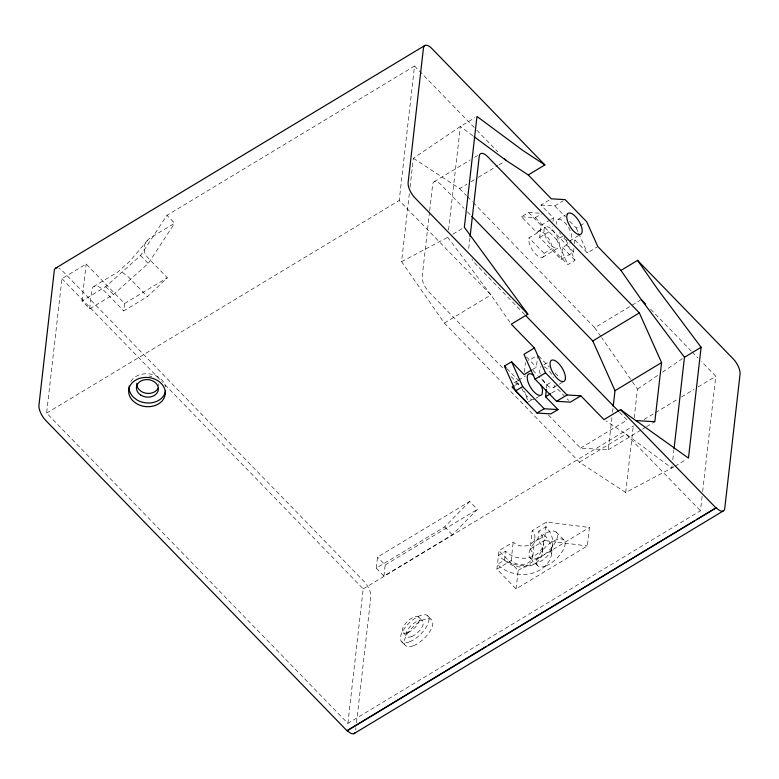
<?xml version="1.0" encoding="UTF-8"?>
<svg xmlns="http://www.w3.org/2000/svg" width="779" height="779" viewBox="0 0 779 779"><rect width="100%" height="100%" fill="white"/><g stroke="black" fill="none" stroke-linecap="round" stroke-linejoin="round"><path stroke-width="0.58" stroke-dasharray="3.9 2.92" d="M702.103 496.34L700.467 510.761L347.882 723.37L46.623 413.113L61.95 278.629L86.177 264.023L124.552 303.547L123.715 310.928L147.465 296.604L167.319 277.762L148.127 257.995A18.365 14.587 6.5 0 1 150.873 237.546L174.623 223.222L166.949 215.316L140.551 255.561L105.73 286.643L81.97 300.967L89.643 308.873L113.403 294.54L148.234 263.468L174.623 223.222M81.97 300.967L86.177 264.023M89.643 308.873L91.747 290.401A18.365 7.761 58.9 0 1 104.522 291.171L123.715 310.928M509.933 322.233L490.936 294.959L399.208 200.495L414.535 66.02L166.949 215.316M347.882 723.37L363.199 588.895L162.645 382.343M673.913 466.884L625.693 492.513L579.41 462.181L444.322 323.061L401.575 261.695L409.394 193.134M410.075 187.116L413.367 158.254L460.35 126.48L474.898 117.707M355.691 730.079L355.964 727.674M356.509 722.873L370.872 596.802A12.24 5.171 58.9 0 0 364.046 581.504L62.787 271.238A12.24 5.171 58.9 0 0 58.834 268.278M376.247 568.164L377.513 557.082L469.688 501.501L477.361 509.398L452.336 534.813L383.92 576.071L376.247 568.164L444.663 526.906L469.688 501.501M383.92 576.071L385.186 564.989L377.513 557.082M429.541 211.937L422.169 276.711A12.24 5.171 58.9 0 0 428.995 291.998L504.364 369.626M429.677 210.739L432.686 184.35A12.24 5.171 58.9 0 1 441.206 184.866L464.07 208.412M444.322 323.061L490.936 294.959L447.721 237.313L447.993 234.907M448.538 230.087L460.35 126.48L473.028 135.887M469.961 237.838L468.724 248.628A12.24 5.171 58.9 0 0 468.773 250.809M496.885 569.157L498.988 550.685L513.244 542.087A12.24 9.728 6.5 0 0 530.421 544.258A12.24 9.728 6.5 0 0 532.252 530.626L546.507 522.037L589.45 527.471L587.347 545.943L516.078 588.914L496.885 569.157L511.141 560.559A12.24 9.728 6.5 0 0 528.318 562.73A12.24 9.728 6.5 0 0 530.148 549.098L532.252 530.626M524.335 372.206L525.426 362.605M573.948 248.443L573.539 252.045L561.182 259.495L539.691 237.361L541.064 225.355L528.59 212.511L521.463 216.805L537.159 232.97L529.058 237.848L528.785 238.802A12.24 5.171 58.9 0 0 530.431 246.339L531.891 249.153A12.24 5.171 58.9 0 0 539.565 257.06L541.288 257.518A12.24 5.171 58.9 0 0 544.131 254.616L544.112 253.35L529.058 237.848M504.558 560.052A21.422 17.021 6.5 0 0 534.628 563.86A21.422 17.021 6.5 0 0 537.822 540.003L544.949 535.699A30.615 24.315 6.5 0 1 540.383 569.79A30.615 24.315 6.5 0 1 497.44 564.356L504.558 560.052L505.571 551.191A21.422 17.021 6.5 0 0 535.631 554.999A21.422 17.021 6.5 0 0 538.834 531.132L545.962 526.838A30.615 24.315 6.5 0 1 541.395 560.919A30.615 24.315 6.5 0 1 498.443 555.485L505.571 551.191M511.141 560.559L513.244 542.087M532.291 369.645L536.41 367.162L537.783 355.156L528.513 360.745M573.539 252.045L552.048 229.912L552.457 226.309M553.002 221.509L553.411 217.906L540.947 205.062L550.276 199.434M516.078 588.914L518.181 570.442L498.988 550.685M546.507 388.341L546.916 384.738L538.649 376.228M561.182 259.495L562.555 247.488L571.815 241.899M532.787 556.372L534.9 537.899M537.822 540.003L538.834 531.132M574.493 243.642L574.902 240.039L572.847 241.276M542.447 552.72L543.46 543.849M530.148 549.098L544.404 540.509L546.507 522.037M551.561 553.869L552.564 545.008M548.406 414.973L580.589 448.12L608.263 449.795L611.973 417.223M612.528 412.403L613.073 407.573M625.693 492.513L633.366 425.159M634.194 417.943L637.485 389.072L601.631 337.609M672.111 465.725L671.839 468.13L626.014 434.078L605.984 420.952M672.793 459.698L673.893 450.058M702.648 491.539L715.794 376.276L701.402 361.475M537.159 232.97L537.354 232.278A12.24 5.171 58.9 0 1 545.397 234.44A12.24 5.171 58.9 0 1 552.184 247.547L552.204 248.462L567.901 264.626L575.029 260.332L564.405 236.563M554.96 385.021L554.473 386.666A12.24 5.171 58.9 0 1 541.259 376.754M147.572 240.175L129.869 261.238L117.678 272.114L93.918 286.448M637.485 389.072L658.469 374.874M662.471 372.167L682.462 358.652M124.552 303.547L167.319 277.762M46.623 413.113L399.208 200.495M434.137 181.711L470.35 159.87M474.489 157.377L477.595 155.508M413.367 158.254L459.649 188.586L466.894 184.214M471.032 181.721L477.235 177.972M478.277 177.349L497.937 165.499M498.969 164.875L504.14 161.75M452.92 234.177L463.31 227.916M521.463 216.805L535.3 217.643L541.415 213.962M540.947 205.062L554.784 205.899L563.081 200.894M541.064 225.355L550.325 219.766M551.357 219.142L553.411 217.906M538.328 231.285L545.456 226.991M557.813 219.542L565.398 214.965M539.691 237.361L552.048 229.912M535.3 217.643L556.79 239.776L563.918 235.482M569.663 221.217L576.275 228.033L579.118 226.309M580.073 225.744L584.815 222.882M544.112 253.35L552.204 248.462M542.681 257.245L557.91 248.063A12.24 5.171 58.9 0 0 552.525 230.136A12.24 5.171 58.9 0 0 544.609 234.372A12.24 5.171 58.9 0 0 557.91 248.063M578.797 235.472L570.257 240.614A12.24 5.171 58.9 0 0 565.875 223.787A12.24 5.171 58.9 0 0 556.401 224.352M574.902 240.039L587.376 252.883L596.86 247.157M473.155 202.491L594.737 327.706L630.951 305.865M631.983 305.241L640.26 300.256M517.548 380.756L513.488 383.2A12.24 5.171 58.9 0 1 519.885 385.693M518.561 380.142L525.659 375.868M543.917 364.854L548.679 361.982M515.094 385.274L519.145 382.84M546.916 384.738L552.068 381.632M528.123 401.993L533.177 398.945M536.059 398.176L540.139 395.722M553.509 387.66L558.27 384.787M559.225 384.213L563.986 381.34M551.727 393.015L557.9 389.296L568.709 400.425M385.186 564.989L477.361 509.398M580.589 448.12L627.144 420.047L619.529 412.198M363.199 588.895L633.619 425.831M644.029 419.55L654.428 413.279M655.46 412.656L677.311 399.481M681.469 396.978L693.953 389.451M698.111 386.939L715.794 376.276M579.41 462.181L626.014 434.078L700.467 510.761M608.263 449.795L641.38 429.833M642.412 429.21L645.518 427.33M646.551 426.707L654.827 421.721M674.955 466.251L686.387 459.357M518.181 570.442L589.45 527.471M401.575 261.695L447.721 237.313M528.59 212.511L542.427 213.349M544.404 540.509L587.347 545.943M122.352 272.397L128.282 276.847L147.465 296.604M554.784 205.899L565.525 216.961M414.535 66.02L475.93 129.295M476.777 130.161L497.8 151.837M650.611 309.214L691.236 351.017M692.083 351.894L698.013 357.989M562.555 247.488L575.029 260.332M459.649 188.586L466.407 195.539M467.244 196.405L472.308 201.625M467.458 211.898L470.847 215.384M524.676 314.512L475.56 263.925A12.24 5.171 58.9 0 1 471.831 258.979M538.601 356.003L549.351 367.075M555.135 373.034L558.446 376.432M526.429 356.879L536.41 367.162M532.865 370.268L537.822 375.371M506.934 368.613L519.33 381.379M511.141 376.598L519.612 385.323M556.177 532.047L563.85 539.954M530.226 558.017L537.899 565.924M444.663 526.906L452.336 534.813M140.551 255.561L148.234 263.468M427.69 615.799L431.527 619.753M105.73 286.643L113.403 294.54M418.664 617.036L422.5 620.99M61.95 278.629L161.798 381.467M403.094 632.616L406.93 636.57M401.74 641.769L405.577 645.723M594.737 327.706L600.94 336.616M576.275 228.033L578.203 232.356M578.69 233.427L587.376 252.883M556.79 239.776L567.901 264.626M527.364 399.841L525.737 394.106A12.24 5.171 58.9 0 0 524.286 391.292M534.024 399.403A12.24 5.171 58.9 0 1 521.774 388.507M540.217 373.969A12.24 5.171 58.9 0 1 539.652 371.398L539.604 369.217A12.24 5.171 58.9 0 1 541.054 366.578M544.17 366.763A12.24 5.171 58.9 0 1 553.304 377.484M130.775 381.535A18.365 14.587 6.5 0 1 149.938 373.988A18.365 14.587 6.5 0 1 165.508 386.851M148.993 375.994A11.023 8.754 6.5 0 1 151.778 376.647M158.692 383.765A11.023 8.754 6.5 0 1 158.76 386.053M567.141 240.429A12.24 5.171 58.9 0 1 563.188 237.468M560.617 234.323A12.24 5.171 58.9 0 1 559.468 232.522M411.77 636.54A11.023 4.81 -44.2 0 0 423.172 622.08A11.023 4.81 -44.2 0 0 409.209 627.728A11.023 4.81 -44.2 0 0 411.77 636.54M409.803 641.711A18.365 8.014 -44.2 0 0 428.81 617.611A18.365 8.014 -44.2 0 0 405.528 627.017A18.365 8.014 -44.2 0 0 409.803 641.711M413.649 645.664A18.365 8.014 -44.2 0 0 432.647 621.564A18.365 8.014 -44.2 0 0 409.364 630.971A18.365 8.014 -44.2 0 0 413.649 645.664M407.933 632.587A11.023 4.81 -44.2 0 0 419.336 618.127A11.023 4.81 -44.2 0 0 405.362 623.775A11.023 4.81 -44.2 0 0 407.933 632.587M545.962 565.875A18.365 8.014 -44.2 0 0 564.97 541.765A18.365 8.014 -44.2 0 0 541.687 551.181A18.365 8.014 -44.2 0 0 545.962 565.875M538.289 557.968A18.365 8.014 -44.2 0 0 557.297 533.868A18.365 8.014 -44.2 0 0 534.014 543.275A18.365 8.014 -44.2 0 0 538.289 557.968"/><path stroke-width="1.17" d="M474.012 136.617L506.214 160.503L528.25 174.944L551.308 198.811L565.155 199.648L586.704 221.742L597.814 246.592L620.941 270.41L637.573 260.381L733.214 358.885A12.24 5.171 58.9 0 1 740.05 374.183L724.733 508.658A12.26 5.18 58.9 0 1 717.887 509.281L716.261 507.742L347.035 730.76L486.437 646.336M470.097 236.631L479.251 156.267A12.24 5.171 58.9 0 1 487.771 156.783L639.355 312.905L661.566 362.605L654.827 421.721L635.567 420.553M531.259 370.268L524.053 374.611L511.589 361.768L504.461 366.062L515.562 390.912L537.052 413.045L550.889 413.883L558.017 409.588L545.543 396.745L546.371 389.539M613.209 406.365L615.001 390.688L592.79 340.978L471.694 216.26M674.03 448.86L684.468 357.298L641.292 299.633L620.941 270.41M637.573 260.381L657.924 289.603L701.09 347.268L688.47 458.101L620.561 409.637L603.978 419.638L580.852 395.82L567.015 394.982L556.537 401.302L535.046 379.169L523.936 354.318L534.413 347.999L545.524 372.849L567.015 394.982M165.625 390.668L164.505 394.34A18.365 14.587 6.5 0 1 136.617 399.734L133.151 396.959A18.365 14.587 6.5 0 1 129.187 386.053M55.718 268.093L424.896 45.474M528.25 174.944L544.881 164.924L431.965 48.629A12.24 5.171 58.9 0 0 423.445 48.113L408.128 182.588A12.24 5.171 58.9 0 0 414.954 197.885L527.87 314.18L511.287 324.181L534.413 347.999M514.091 385.887L512.066 387.105L527.11 402.597M592.79 340.978L639.355 312.905M515.562 390.912L522.69 386.618L544.18 408.751L558.017 409.588M535.046 379.169L545.524 372.849M545.543 396.745L550.695 393.638M537.052 413.045L544.18 408.751M580.852 395.82L570.374 402.139L556.537 401.302M615.001 390.688L661.566 362.605M684.468 357.298L701.09 347.268M488.511 645.08L694.42 520.917M696.494 519.661L716.261 507.742M353.919 733.662L723.097 511.053M544.881 164.924L522.836 150.474L476.972 116.451L464.352 227.283L527.87 314.18M347.083 730.361L348.71 731.9A12.26 5.18 58.9 0 0 354.981 732.805M504.529 158.77L506.214 160.503M641.292 299.633L645.528 303.985M620.561 409.637L716.213 508.142M525.523 315.378L618.682 411.322M504.461 366.062L506.107 367.766M347.035 730.76L45.786 420.494A12.24 5.171 58.9 0 1 38.95 405.207L54.267 270.722A12.24 5.171 58.9 0 1 57.11 267.82M511.589 361.768L522.69 386.618M533.751 375.39A12.24 5.171 58.9 0 0 527.256 376.666L527.295 378.847A12.24 5.171 58.9 0 0 534.082 391.954A12.24 5.171 58.9 0 0 542.126 394.116L542.564 390.289A12.24 5.171 58.9 0 0 540.947 384.933M158.088 388.254A11.023 8.754 6.5 0 1 145.245 393.093A11.023 8.754 6.5 0 1 136.9 383.287M567.268 214.235L566.791 215.88A12.24 5.171 58.9 0 0 568.446 223.417L569.897 226.231A12.24 5.171 58.9 0 0 577.58 234.138L579.303 234.596A12.24 5.171 58.9 0 0 582.147 231.694L582.098 229.513A12.24 5.171 58.9 0 0 575.311 216.396A12.24 5.171 58.9 0 0 567.268 214.235M565.437 378.701L564.96 380.347A12.24 5.171 58.9 0 1 556.917 378.185A12.24 5.171 58.9 0 1 550.13 365.078L550.081 362.897A12.24 5.171 58.9 0 1 557.589 362.439A12.24 5.171 58.9 0 1 565.388 376.52L565.437 378.701M165.206 394.369L164.087 398.03A18.365 14.587 6.5 0 1 136.198 403.434L132.732 400.649A18.365 14.587 6.5 0 1 141.807 377.815A18.365 14.587 6.5 0 1 165.206 394.369M140.931 395.187A11.023 8.754 6.5 0 0 158.341 389.743A11.023 8.754 6.5 0 0 142.947 380.162A11.023 8.754 6.5 0 0 140.931 395.187"/></g></svg>
